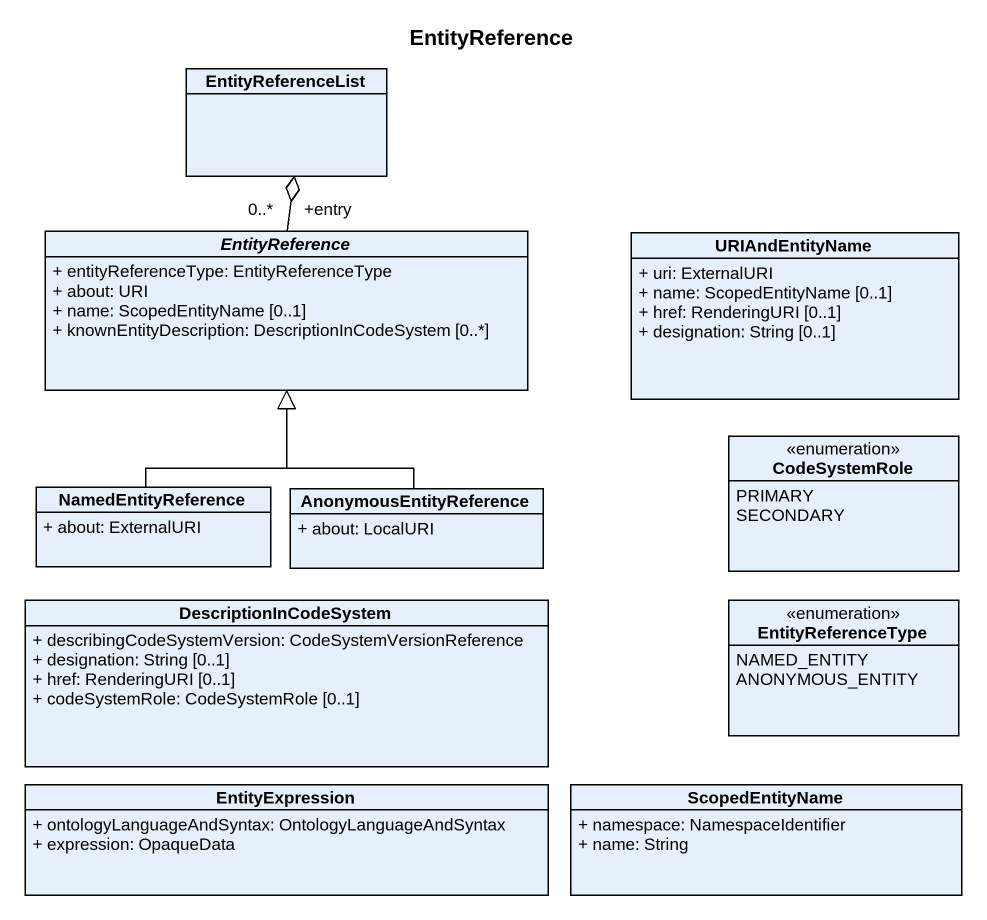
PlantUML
@startuml
title EntityReference
hide circle
hide empty members
skinparam classAttributeIconSize 0
class EntityReferenceList
abstract class EntityReference {
  + entityReferenceType: EntityReferenceType
  + about: URI
  + name: ScopedEntityName [0..1]
  + knownEntityDescription: DescriptionInCodeSystem [0..*]
}
class URIAndEntityName {
  + uri: ExternalURI
  + name: ScopedEntityName [0..1]
  + href: RenderingURI [0..1]
  + designation: String [0..1]
}
enum CodeSystemRole {
  PRIMARY
  SECONDARY
}
class NamedEntityReference {
  + about: ExternalURI
}
class AnonymousEntityReference {
  + about: LocalURI
}
class DescriptionInCodeSystem {
  + describingCodeSystemVersion: CodeSystemVersionReference
  + designation: String [0..1]
  + href: RenderingURI [0..1]
  + codeSystemRole: CodeSystemRole [0..1]
}
enum EntityReferenceType {
  NAMED_ENTITY
  ANONYMOUS_ENTITY
}
class EntityExpression {
  + ontologyLanguageAndSyntax: OntologyLanguageAndSyntax
  + expression: OpaqueData
}
class ScopedEntityName {
  + namespace: NamespaceIdentifier
  + name: String
}
EntityReference "+entry\n0..*" -up-o EntityReferenceList
NamedEntityReference -up-|> EntityReference
AnonymousEntityReference -up-|> EntityReference
@enduml
